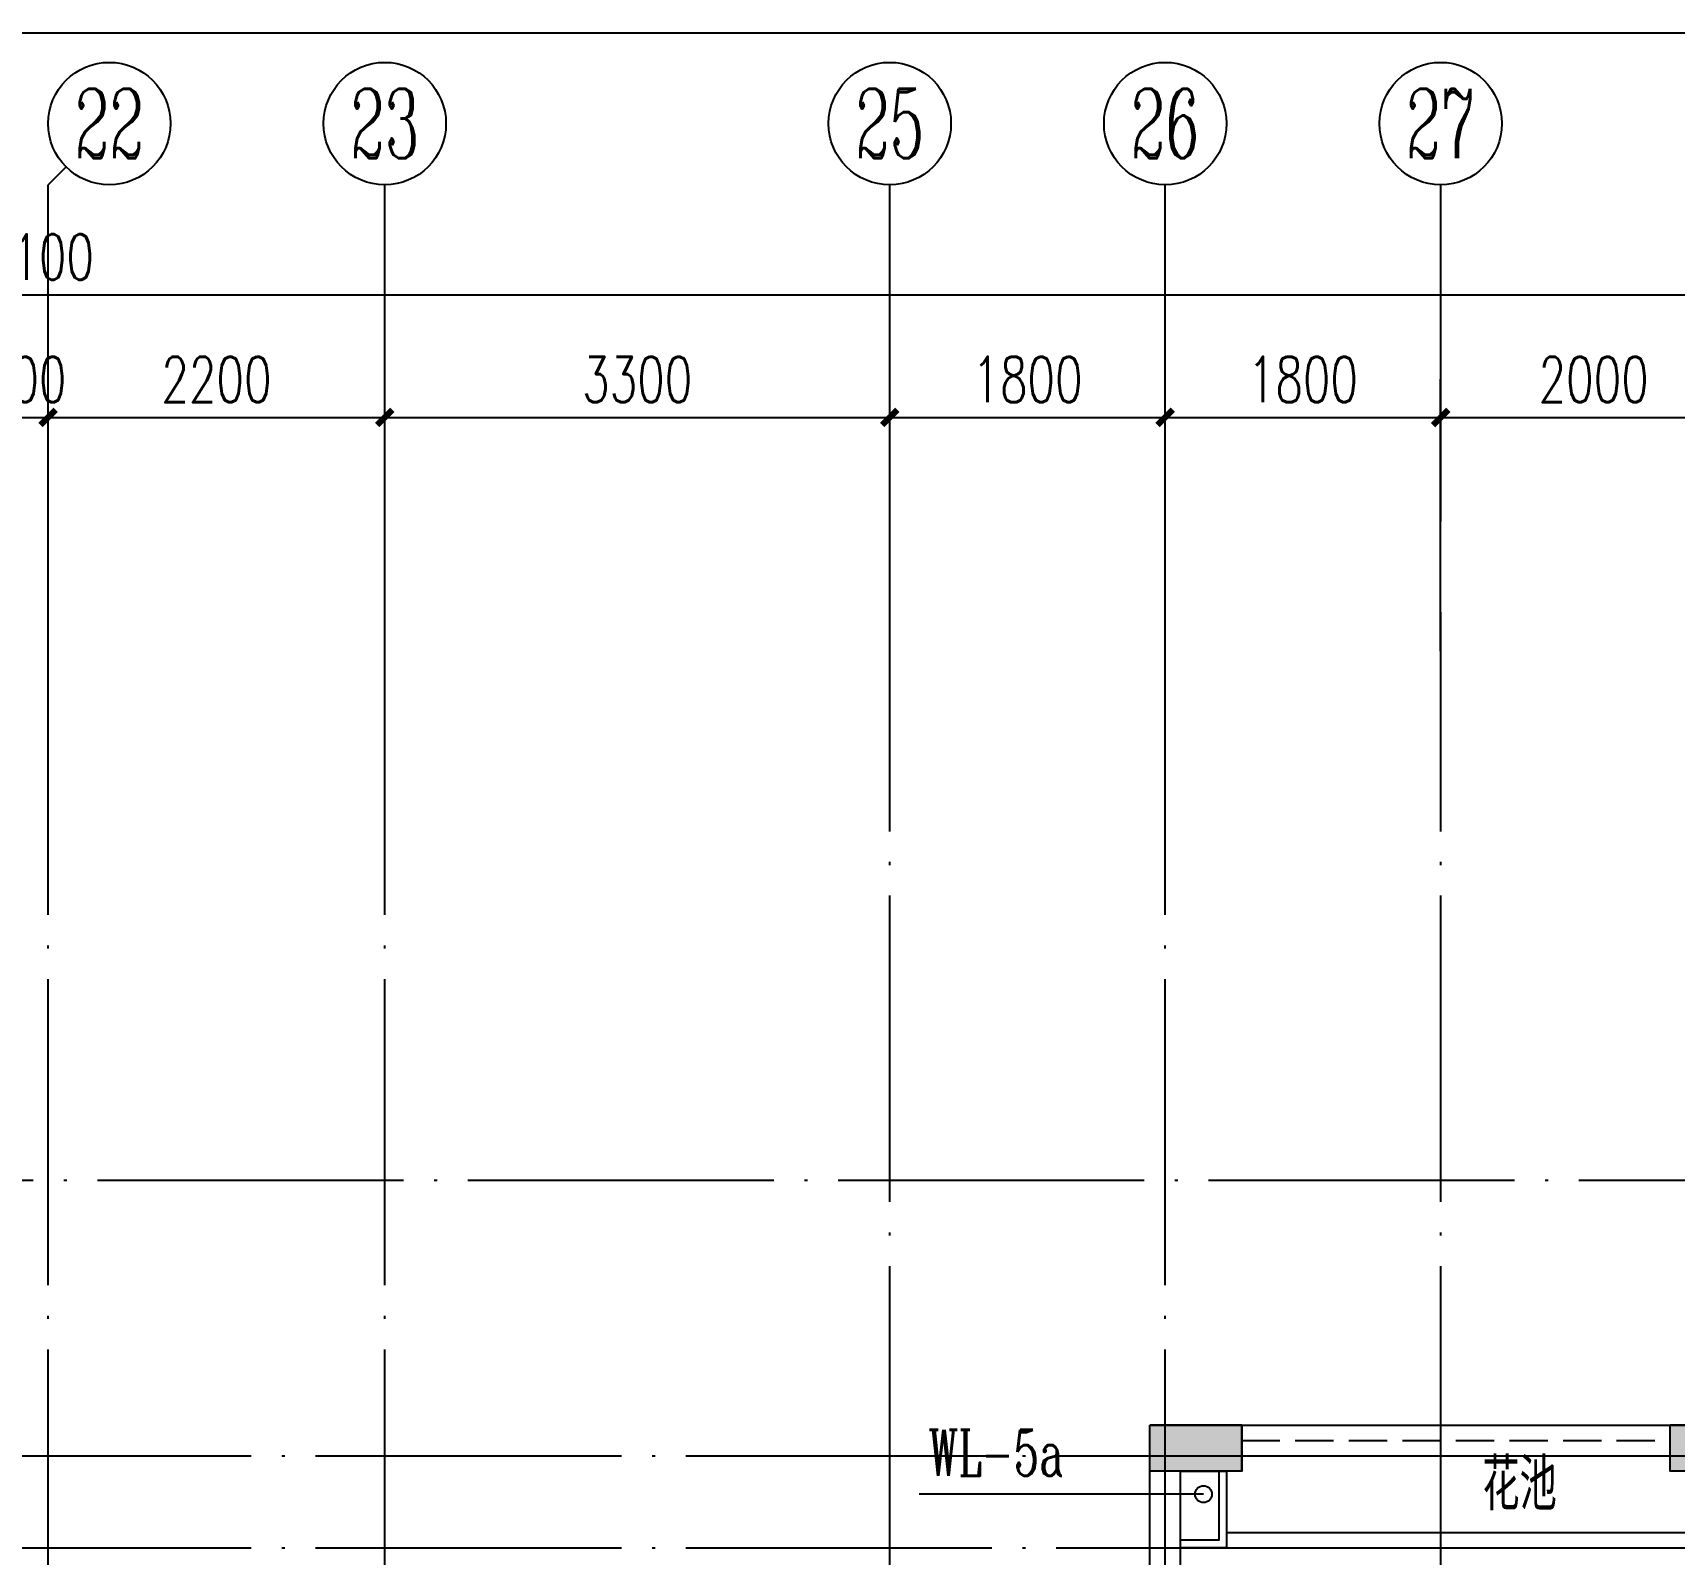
# Model space of a CAD drawing. Extents: x -287580 to -53108, y -522338 to -82629.
# Drawn here: x -226309 to -215583, y -362054 to -352116 of the extents above; entities that cross this region are included whole.
import ezdxf
from ezdxf.enums import TextEntityAlignment as Align

# ---------------------------------------------------------------- set-up
doc = ezdxf.new("R2010")
doc.units = 0
doc.header["$LTSCALE"] = 1000
doc.header["$MEASUREMENT"] = 0
doc.linetypes.add('DASH', pattern=[0.35, 0.25, -0.1])
doc.linetypes.add('DOTE', pattern=[2.42, 2, -0.2, 0.02, -0.2])
for name, color, linetype in [('AXIS', 3, 'Continuous'), ('AXIS_TEXT', 7, 'Continuous'), ('DIM_污水', 3, 'Continuous'), ('DOTE', 99, 'Continuous'), ('kan', 146, 'Continuous'), ('PUB_TEXT', 7, 'Continuous'), ('VPIPE-污水', 2, 'Continuous'), ('WALL', 9, 'Continuous'), ('填充', 8, 'Continuous'), ('给排水标注', 4, 'Continuous'), ('表格', 157, 'Continuous')]:
    doc.layers.add(name, color=color, linetype=linetype)
doc.styles.add('_TCH_AXIS', font='COMPLEX', dxfattribs={"bigfont": 'GBCBIG'})
doc.styles.add('_TCH_DIM_T3', font='SIMPLEX', dxfattribs={"width": 0.705882, "bigfont": 'GBCBIG'})
doc.styles.add('_TWT_SERIAL', font='COMPLEX', dxfattribs={"width": 0.8, "height": 3, "bigfont": 'HZTXT'})
doc.styles.add('COMPLEX', font='COMPLEX')
doc.styles.get("Standard").update_dxf_attribs({"font": 'gbenor.shx', "bigfont": 'gbcbig.shx'})
doc.dimstyles.new('_TCH_ARCH&&100', dxfattribs={"dimtxt": 297.5, "dimasz": 100, "dimexe": 250, "dimexo": 300, "dimgap": 100, "dimtad": 1, "dimdec": 0, "dimzin": 0, "dimdsep": 46, "dimtxsty": '_TCH_DIM_T3', "dimblk": 'ARCHTICK', "dimcen": 0.09, "dimclrt": 7, "dimazin": 2, "dimtfac": 1, "dimtdec": 0, "dimtix": 1, "dimtmove": 2, "dimatfit": 3, "dimfxl": 0, "dimtolj": 1, "dimtzin": 0, "dimarcsym": 0})

# ---------------------------------------------------------------- blocks, each defined once
blk = doc.blocks.new('A$C34A75F29')
at = {"layer": '填充'}
for points in [[(7300, 14500), (7900, 14500), (7900, 14200), (7300, 14200)], [(10700, 14500), (11300, 14500), (11300, 14200), (10700, 14200)]]:
    blk.add_hatch(color=256, dxfattribs=at).paths.add_polyline_path(points)
at = {"color": 6}
for points in [[(7300, 14500), (7900, 14500), (7900, 14200), (7300, 14200)], [(10700, 14500), (11300, 14500), (11300, 14200), (10700, 14200)]]:
    blk.add_lwpolyline(points, close=True, dxfattribs=at)
blk = doc.blocks.new('_ArchTick')
at = {"color": 0, "linetype": 'ByBlock', "const_width": 0.4}
blk.add_lwpolyline([(-0.5, -0.5), (0.5, 0.5)], dxfattribs=at)
blk = doc.blocks.new('*D532')
at = {"layer": 'AXIS', "color": 0, "lineweight": -2}
for p, q in [((-226509, -356156), (-226509, -354378)), ((-226209, -356156), (-226209, -354378)), ((-226509, -354628), (-226609, -354628)), ((-226509, -354628), (-226209, -354628)), ((-226209, -354628), (-226109, -354628))]:
    blk.add_line(p, q, dxfattribs=at)
at = {"layer": 'Defpoints', "color": 0}
for p in [(-226209, -354628), (-226509, -356456), (-226209, -356456)]:
    blk.add_point(p, dxfattribs=at)
at = {"layer": 'AXIS', "color": 0, "lineweight": -2, "xscale": 100, "yscale": 100, "zscale": 100}
blk.add_blockref('_ArchTick', (-226509, -354628), dxfattribs=at)
at = {"layer": 'AXIS', "color": 0, "lineweight": -2, "xscale": 100, "yscale": 100, "zscale": 100, "rotation": 180}
blk.add_blockref('_ArchTick', (-226209, -354628), dxfattribs=at)
at = {"layer": 'AXIS', "color": 7, "insert": (-226359, -354380), "char_height": 297.5, "attachment_point": 5, "style": '_TCH_DIM_T3'}
blk.add_mtext('\\A1;300', dxfattribs=at)
blk = doc.blocks.new('*D533')
at = {"layer": 'AXIS', "color": 0, "lineweight": -2}
for p, q in [((-226209, -356156), (-226209, -354378)), ((-224009, -356156), (-224009, -354378)), ((-226209, -354628), (-224009, -354628))]:
    blk.add_line(p, q, dxfattribs=at)
at = {"layer": 'Defpoints', "color": 0}
for p in [(-224009, -354628), (-226209, -356456), (-224009, -356456)]:
    blk.add_point(p, dxfattribs=at)
at = {"layer": 'AXIS', "color": 0, "lineweight": -2, "xscale": 100, "yscale": 100, "zscale": 100, "rotation": 180}
blk.add_blockref('_ArchTick', (-226209, -354628), dxfattribs=at)
at = {"layer": 'AXIS', "color": 0, "lineweight": -2, "xscale": 100, "yscale": 100, "zscale": 100}
blk.add_blockref('_ArchTick', (-224009, -354628), dxfattribs=at)
at = {"layer": 'AXIS', "color": 7, "insert": (-225109, -354380), "char_height": 297.5, "attachment_point": 5, "style": '_TCH_DIM_T3'}
blk.add_mtext('\\A1;2200', dxfattribs=at)
blk = doc.blocks.new('*D534')
at = {"layer": 'AXIS', "color": 0, "lineweight": -2}
for p, q in [((-224009, -356156), (-224009, -354378)), ((-220709, -356156), (-220709, -354378)), ((-224009, -354628), (-220709, -354628))]:
    blk.add_line(p, q, dxfattribs=at)
at = {"layer": 'Defpoints', "color": 0}
for p in [(-220709, -354628), (-224009, -356456), (-220709, -356456)]:
    blk.add_point(p, dxfattribs=at)
at = {"layer": 'AXIS', "color": 0, "lineweight": -2, "xscale": 100, "yscale": 100, "zscale": 100, "rotation": 180}
blk.add_blockref('_ArchTick', (-224009, -354628), dxfattribs=at)
at = {"layer": 'AXIS', "color": 0, "lineweight": -2, "xscale": 100, "yscale": 100, "zscale": 100}
blk.add_blockref('_ArchTick', (-220709, -354628), dxfattribs=at)
at = {"layer": 'AXIS', "color": 7, "insert": (-222359, -354380), "char_height": 297.5, "attachment_point": 5, "style": '_TCH_DIM_T3'}
blk.add_mtext('\\A1;3300', dxfattribs=at)
blk = doc.blocks.new('*D535')
at = {"layer": 'AXIS', "color": 0, "lineweight": -2}
for p, q in [((-220709, -356156), (-220709, -354378)), ((-218909, -356156), (-218909, -354378)), ((-220709, -354628), (-218909, -354628))]:
    blk.add_line(p, q, dxfattribs=at)
at = {"layer": 'Defpoints', "color": 0}
for p in [(-218909, -354628), (-220709, -356456), (-218909, -356456)]:
    blk.add_point(p, dxfattribs=at)
at = {"layer": 'AXIS', "color": 0, "lineweight": -2, "xscale": 100, "yscale": 100, "zscale": 100, "rotation": 180}
blk.add_blockref('_ArchTick', (-220709, -354628), dxfattribs=at)
at = {"layer": 'AXIS', "color": 0, "lineweight": -2, "xscale": 100, "yscale": 100, "zscale": 100}
blk.add_blockref('_ArchTick', (-218909, -354628), dxfattribs=at)
at = {"layer": 'AXIS', "color": 7, "insert": (-219809, -354380), "char_height": 297.5, "attachment_point": 5, "style": '_TCH_DIM_T3'}
blk.add_mtext('\\A1;1800', dxfattribs=at)
blk = doc.blocks.new('*D536')
at = {"layer": 'AXIS', "color": 0, "lineweight": -2}
for p, q in [((-218909, -356156), (-218909, -354378)), ((-217109, -356156), (-217109, -354378)), ((-218909, -354628), (-217109, -354628))]:
    blk.add_line(p, q, dxfattribs=at)
at = {"layer": 'Defpoints', "color": 0}
for p in [(-217109, -354628), (-218909, -356456), (-217109, -356456)]:
    blk.add_point(p, dxfattribs=at)
at = {"layer": 'AXIS', "color": 0, "lineweight": -2, "xscale": 100, "yscale": 100, "zscale": 100, "rotation": 180}
blk.add_blockref('_ArchTick', (-218909, -354628), dxfattribs=at)
at = {"layer": 'AXIS', "color": 0, "lineweight": -2, "xscale": 100, "yscale": 100, "zscale": 100}
blk.add_blockref('_ArchTick', (-217109, -354628), dxfattribs=at)
at = {"layer": 'AXIS', "color": 7, "insert": (-218009, -354380), "char_height": 297.5, "attachment_point": 5, "style": '_TCH_DIM_T3'}
blk.add_mtext('\\A1;1800', dxfattribs=at)
blk = doc.blocks.new('*D537')
at = {"layer": 'AXIS', "color": 0, "lineweight": -2}
for p, q in [((-217109, -356156), (-217109, -354378)), ((-215109, -356156), (-215109, -354378)), ((-217109, -354628), (-215109, -354628))]:
    blk.add_line(p, q, dxfattribs=at)
at = {"layer": 'Defpoints', "color": 0}
for p in [(-215109, -354628), (-217109, -356456), (-215109, -356456)]:
    blk.add_point(p, dxfattribs=at)
at = {"layer": 'AXIS', "color": 0, "lineweight": -2, "xscale": 100, "yscale": 100, "zscale": 100, "rotation": 180}
blk.add_blockref('_ArchTick', (-217109, -354628), dxfattribs=at)
at = {"layer": 'AXIS', "color": 0, "lineweight": -2, "xscale": 100, "yscale": 100, "zscale": 100}
blk.add_blockref('_ArchTick', (-215109, -354628), dxfattribs=at)
at = {"layer": 'AXIS', "color": 7, "insert": (-216109, -354380), "char_height": 297.5, "attachment_point": 5, "style": '_TCH_DIM_T3'}
blk.add_mtext('\\A1;2000', dxfattribs=at)
blk = doc.blocks.new('*D550')
at = {"layer": 'AXIS', "color": 0, "lineweight": -2}
for p, q in [((-256409, -356156), (-256409, -353578)), ((-196309, -356156), (-196309, -353578)), ((-256409, -353828), (-196309, -353828))]:
    blk.add_line(p, q, dxfattribs=at)
at = {"layer": 'Defpoints', "color": 0}
for p in [(-196309, -353828), (-256409, -356456), (-196309, -356456)]:
    blk.add_point(p, dxfattribs=at)
at = {"layer": 'AXIS', "color": 0, "lineweight": -2, "xscale": 100, "yscale": 100, "zscale": 100, "rotation": 180}
blk.add_blockref('_ArchTick', (-256409, -353828), dxfattribs=at)
at = {"layer": 'AXIS', "color": 0, "lineweight": -2, "xscale": 100, "yscale": 100, "zscale": 100}
blk.add_blockref('_ArchTick', (-196309, -353828), dxfattribs=at)
at = {"layer": 'AXIS', "color": 7, "insert": (-226359, -353580), "char_height": 297.5, "attachment_point": 5, "style": '_TCH_DIM_T3'}
blk.add_mtext('\\A1;60100', dxfattribs=at)
blk = doc.blocks.new('_AXISO')
blk.add_circle((0, 0), 0.5)
at = {"layer": 'AXIS_TEXT', "style": 'COMPLEX', "width": 1.041667}
blk.add_attdef('A', text='', height=0.56, dxfattribs=at).set_placement((-0.25, -0.28), (0.25, -0.28), align=Align.FIT)

msp = doc.modelspace()

# ---------------------------------------------------------------- linework, layer by layer
at = {"layer": 'AXIS'}
for p, q in [((-226091.6, -352991.2), (-226208.8, -353108.3)), ((-226208.8, -355308.6), (-226208.8, -353108.3)), ((-224008.8, -355308.6), (-224008.8, -353108.3)), ((-220708.8, -355308.6), (-220708.8, -353108.3)), ((-218908.8, -355308.6), (-218908.8, -353108.3)), ((-217108.8, -355308.6), (-217108.8, -353108.3))]:
    msp.add_line(p, q, dxfattribs=at)
at = {"layer": 'DIM_污水'}
for p, q in [((-219065.5, -361662), (-220517.5, -361662)), ((-218658.8, -361662), (-219065.5, -361662))]:
    msp.add_line(p, q, dxfattribs=at)
at = {"layer": 'DOTE', "linetype": 'DOTE'}
for p, q in [((-226208.8, -377237.5), (-226208.8, -355900)), ((-224008.8, -377237.5), (-224008.8, -355900)), ((-220708.8, -367012), (-220708.8, -355900)), ((-218908.8, -377237.5), (-218908.8, -355900)), ((-217108.8, -367012), (-217108.8, -355900)), ((-194847, -359612), (-258341.7, -359612)), ((-258341.7, -361412), (-194847, -361412)), ((-258341.7, -362012), (-194847, -362012))]:
    msp.add_line(p, q, dxfattribs=at)
at = {"layer": 'kan'}
for p, q in [((-218408.8, -361212), (-215608.8, -361212)), ((-218408.8, -361412), (-215608.8, -361412))]:
    msp.add_line(p, q, dxfattribs=at)
at = {"layer": 'kan', "linetype": 'DASH'}
msp.add_line((-218408.8, -361312), (-215608.8, -361312), dxfattribs=at)
at = {"layer": 'kan', "color": 124}
for p, q in [((-218508.8, -361912), (-215208.8, -361912)), ((-218808.8, -362012), (-215208.8, -362012))]:
    msp.add_line(p, q, dxfattribs=at)
at = {"layer": 'VPIPE-污水'}
msp.add_circle((-218658.8, -361662), 55, dxfattribs=at)
at = {"layer": 'WALL'}
for p, q in [((-219008.8, -363212), (-219008.8, -361212)), ((-218408.8, -361212), (-219008.8, -361212)), ((-218408.8, -361512), (-218408.8, -361212)), ((-215208.8, -361212), (-215608.8, -361212)), ((-215608.8, -361512), (-215608.8, -361212)), ((-218808.8, -363112), (-218808.8, -361512)), ((-218408.8, -361512), (-218808.8, -361512)), ((-215208.8, -361512), (-215608.8, -361512))]:
    msp.add_line(p, q, dxfattribs=at)
at = {"layer": '给排水标注'}
for points in [[(-218808.8, -362012), (-218808.8, -361512), (-218508.8, -361512), (-218508.8, -362012)], [(-218808.8, -361512), (-218558.8, -361512), (-218558.8, -361962), (-218808.8, -361962)]]:
    msp.add_lwpolyline(points, close=True, dxfattribs=at)
at = {"layer": '表格'}
msp.add_lwpolyline([(-262742.7, -352115.5), (-189142.7, -352115.5)], dxfattribs=at)

# ---------------------------------------------------------------- block references
at = {"layer": 'AXIS'}
ref = msp.add_blockref('_AXISO', (-225808.8, -352708.3), dxfattribs=dict(at, xscale=800, yscale=800, zscale=800))
ref.add_attrib('A', '22', dxfattribs={"layer": 'AXIS_TEXT', "height": 452.55, "style": '_TCH_AXIS', "width": 0.617647}).set_placement((-226035.1, -352934.6), (-225582.5, -352934.6), align=Align.FIT)
ref = msp.add_blockref('_AXISO', (-224008.8, -352708.3), dxfattribs=dict(at, xscale=800, yscale=800, zscale=800))
ref.add_attrib('A', '23', dxfattribs={"layer": 'AXIS_TEXT', "height": 452.55, "style": '_TCH_AXIS', "width": 0.617647}).set_placement((-224235.1, -352934.6), (-223782.5, -352934.6), align=Align.FIT)
ref = msp.add_blockref('_AXISO', (-220708.8, -352708.3), dxfattribs=dict(at, xscale=800, yscale=800, zscale=800))
ref.add_attrib('A', '25', dxfattribs={"layer": 'AXIS_TEXT', "height": 452.55, "style": '_TCH_AXIS', "width": 0.617647}).set_placement((-220935.1, -352934.6), (-220482.5, -352934.6), align=Align.FIT)
ref = msp.add_blockref('_AXISO', (-218908.8, -352708.3), dxfattribs=dict(at, xscale=800, yscale=800, zscale=800))
ref.add_attrib('A', '26', dxfattribs={"layer": 'AXIS_TEXT', "height": 452.55, "style": '_TCH_AXIS', "width": 0.617647}).set_placement((-219135.1, -352934.6), (-218682.5, -352934.6), align=Align.FIT)
ref = msp.add_blockref('_AXISO', (-217108.8, -352708.3), dxfattribs=dict(at, xscale=800, yscale=800, zscale=800))
ref.add_attrib('A', '27', dxfattribs={"layer": 'AXIS_TEXT', "height": 452.55, "style": '_TCH_AXIS', "width": 0.617647}).set_placement((-217335.1, -352934.6), (-216882.5, -352934.6), align=Align.FIT)
at = {"layer": '表格'}
msp.add_blockref('A$C34A75F29', (-226308.8, -375712), dxfattribs=at)

# ---------------------------------------------------------------- texts
at = {"layer": 'DIM_污水', "color": 7, "style": '_TWT_SERIAL', "width": 0.64}
msp.add_text('WL-5a', height=300, dxfattribs=at).set_placement((-220457.5, -361542))
at = {"layer": 'PUB_TEXT'}
for p in [(-216836.4, -361767.5, 0), (-216836.4, -361767.5, 0), (-216836.4, -361767.5)]:
    msp.add_text('花池', height=337.59, dxfattribs=at).set_placement(p)

# ---------------------------------------------------------------- dimensions: what is measured, and where the dimension line sits
at = {"layer": 'AXIS'}
for p1, p2, distance, picture, middle in [((-256408.8, -356455.5), (-196308.8, -356455.5), 2627.2, '*D550', (-226358.8, -353579.6)), ((-226508.8, -356455.5), (-226208.8, -356455.5), 1827.2, '*D532', (-226358.8, -354379.6)), ((-226208.8, -356455.5), (-224008.8, -356455.5), 1827.2, '*D533', (-225108.8, -354379.6)), ((-224008.8, -356455.5), (-220708.8, -356455.5), 1827.2, '*D534', (-222358.8, -354379.6)), ((-220708.8, -356455.5), (-218908.8, -356455.5), 1827.2, '*D535', (-219808.8, -354379.6)), ((-218908.8, -356455.5), (-217108.8, -356455.5), 1827.2, '*D536', (-218008.8, -354379.6)), ((-217108.8, -356455.5), (-215108.8, -356455.5), 1827.2, '*D537', (-216108.8, -354379.6))]:
    dim = msp.add_aligned_dim(p1=p1, p2=p2, distance=distance, dimstyle='_TCH_ARCH&&100', dxfattribs=at)
    dim.commit()
    dim.dimension.update_dxf_attribs({"geometry": picture, "text_midpoint": middle})

doc.saveas('drawing.dxf')
